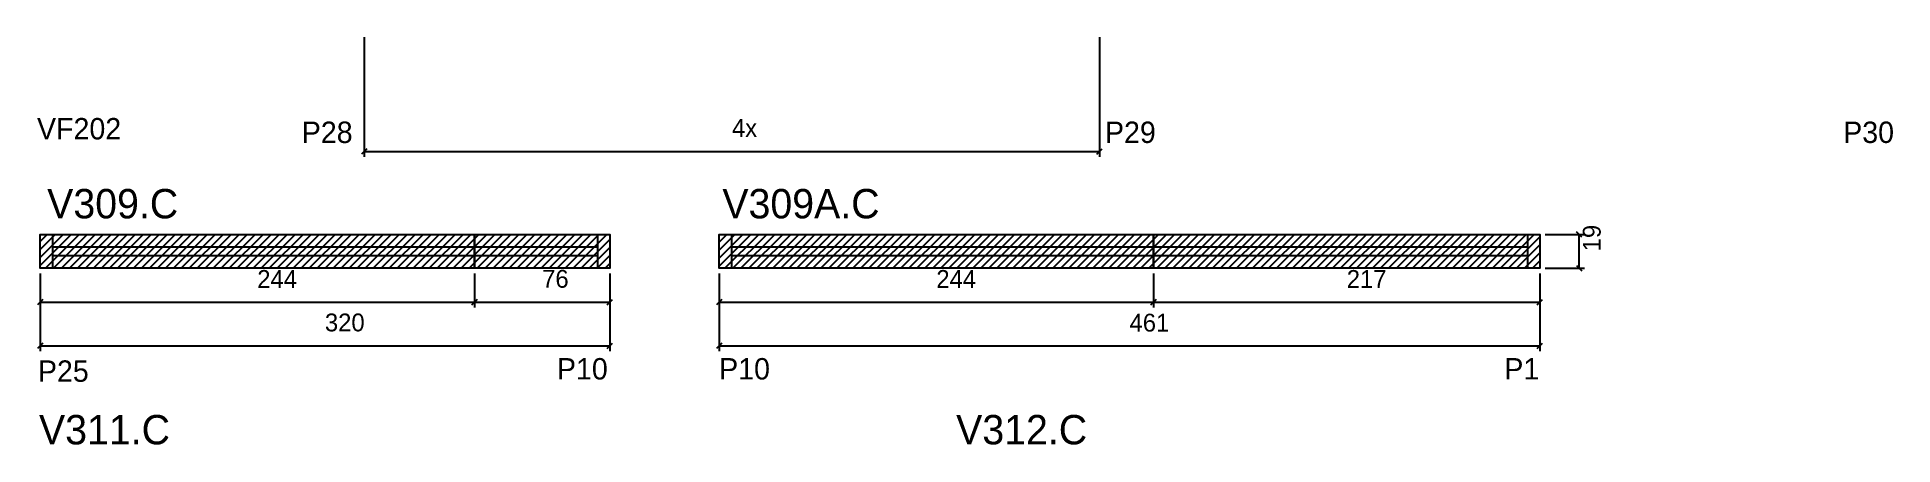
# Model space of a CAD drawing. Header units: metres. Extents: x 3459 to 4501, y 554 to 782.
import ezdxf

# ---------------------------------------------------------------- set-up
doc = ezdxf.new("R2010")
doc.units = ezdxf.units.M
for name, color, linetype in [('5', 7, 'Continuous'), ('COTA', 7, 'Continuous'), ('NOMENCLATURA', 7, 'Continuous'), ('Painéis', 7, 'Continuous'), ('REAPROVEITAMENTO', 7, 'Continuous'), ('SARR_2.2x7', 7, 'Continuous')]:
    doc.layers.add(name, color=color, linetype=linetype)

msp = doc.modelspace()

# ---------------------------------------------------------------- hatches: boundary and pattern name
at = {"layer": 'REAPROVEITAMENTO'}
h = msp.add_hatch(dxfattribs=at)
h.set_pattern_fill('ANSI31')
h.paths.add_polyline_path([(3780.6, 652.8), (3780.6, 671.8), (3460.6, 671.8), (3460.6, 652.8), (3780.6, 652.8)])
h = msp.add_hatch(dxfattribs=at)
h.set_pattern_fill('ANSI31')
h.paths.add_polyline_path([(4303, 652.8), (4303, 671.8), (3842, 671.8), (3842, 652.8), (4303, 652.8)])

# ---------------------------------------------------------------- linework, layer by layer
at = {"layer": 'COTA', "color": 4, "lineweight": 25}
for p, q in [((4306, 671.8), (4328.1, 671.8)), ((4325.1, 652.8), (4325.1, 671.8)), ((3460.6, 649.8), (3460.6, 630.8)), ((3460.6, 649.8), (3460.6, 606.2)), ((3704.6, 649.8), (3704.6, 630.8)), ((3704.6, 649.8), (3704.6, 630.8)), ((3780.6, 649.8), (3780.6, 630.8)), ((3780.6, 649.8), (3780.6, 606.2)), ((3842, 649.8), (3842, 630.8)), ((3842, 649.8), (3842, 606.2)), ((4086, 649.8), (4086, 630.8)), ((4086, 649.8), (4086, 630.8)), ((4303, 649.8), (4303, 630.8)), ((4303, 649.8), (4303, 606.2)), ((4306, 652.8), (4328.1, 652.8)), ((3460.6, 633.8), (3704.6, 633.8)), ((3704.6, 633.8), (3780.6, 633.8)), ((3842, 633.8), (4086, 633.8)), ((4086, 633.8), (4303, 633.8)), ((3460.6, 609.2), (3780.6, 609.2)), ((3842, 609.2), (4303, 609.2))]:
    msp.add_line(p, q, dxfattribs=at)
at = {"layer": 'COTA', "color": 0, "lineweight": 25}
for p, q in [((4326.6, 670.3), (4323.6, 673.3)), ((4323.6, 654.3), (4326.6, 651.3)), ((3462.1, 635.3), (3459.1, 632.3)), ((3703.1, 632.3), (3706.1, 635.3)), ((3706.1, 635.3), (3703.1, 632.3)), ((3779.1, 632.3), (3782.1, 635.3)), ((3843.5, 635.3), (3840.5, 632.3)), ((4084.5, 632.3), (4087.5, 635.3)), ((4087.5, 635.3), (4084.5, 632.3)), ((4301.5, 632.3), (4304.5, 635.3)), ((3462.1, 610.7), (3459.1, 607.7)), ((3779.1, 607.7), (3782.1, 610.7)), ((3843.5, 610.7), (3840.5, 607.7)), ((4301.5, 607.7), (4304.5, 610.7))]:
    msp.add_line(p, q, dxfattribs=at)
at = {"layer": 'Painéis', "color": 4, "lineweight": 25}
for p, q in [((3642.7, 782.5), (3642.7, 715.4)), ((4055.7, 782.5), (4055.7, 715.4)), ((3642.7, 718.4), (4055.7, 718.4))]:
    msp.add_line(p, q, dxfattribs=at)
at = {"layer": 'Painéis', "color": 0, "lineweight": 25}
for p, q in [((3644.2, 719.9), (3641.2, 716.9)), ((4054.2, 716.9), (4057.2, 719.9))]:
    msp.add_line(p, q, dxfattribs=at)
at = {"layer": 'Painéis', "color": 200, "lineweight": 25}
for points in [[(3704.6, 652.8), (3460.6, 652.8), (3460.6, 671.8), (3704.6, 671.8)], [(3704.6, 671.8), (3780.6, 671.8), (3780.6, 652.8), (3704.6, 652.8)], [(4086, 652.8), (3842, 652.8), (3842, 671.8), (4086, 671.8)], [(4086, 671.8), (4303, 671.8), (4303, 652.8), (4086, 652.8)]]:
    msp.add_lwpolyline(points, close=True, dxfattribs=at)
at = {"layer": 'SARR_2.2x7', "color": 40, "lineweight": 25}
for p, q in [((3467.6, 671.8), (3467.6, 652.8)), ((3773.6, 671.8), (3773.6, 652.8)), ((3849, 671.8), (3849, 652.8)), ((4296, 671.8), (4296, 652.8)), ((3467.6, 664.8), (3704.6, 664.8)), ((3704.6, 659.8), (3467.6, 659.8)), ((3704.6, 664.8), (3773.6, 664.8)), ((3773.6, 659.8), (3704.6, 659.8)), ((3849, 664.8), (4086, 664.8)), ((4086, 659.8), (3849, 659.8)), ((4086, 664.8), (4296, 664.8)), ((4296, 659.8), (4086, 659.8))]:
    msp.add_line(p, q, dxfattribs=at)

# ---------------------------------------------------------------- texts
at = {"layer": '5', "color": 5, "lineweight": 25}
for s, p in [('VF202', (3458.9, 725.1)), ('P28', (3607.6, 723.1)), ('P29', (4058.7, 723.1)), ('P30', (4473.3, 723.1)), ('P25', (3459.4, 589.1)), ('P10', (3750.9, 590.4)), ('P10', (3842, 590.4)), ('P1', (4283, 590.4))]:
    msp.add_text(s, height=12, rotation=360, dxfattribs=at).set_placement(p)
at = {"layer": 'COTA', "color": 240, "lineweight": 25}
msp.add_text('19', height=10, rotation=90, dxfattribs=at).set_placement((4337.1, 662.3))
for s, p in [('244', (3582.6, 641.8)), ('76', (3742.6, 641.9)), ('244', (3964, 641.8)), ('217', (4194.5, 641.8)), ('320', (3620.6, 617.4)), ('461', (4072.5, 617.3))]:
    msp.add_text(s, height=10, dxfattribs=at).set_placement(p)
at = {"layer": 'NOMENCLATURA', "color": 7, "lineweight": 25}
for s, p in [('V309.C', (3464.6, 680.8)), ('V309A.C', (3843.8, 680.8)), ('V311.C', (3460, 554)), ('V312.C', (3975.1, 554))]:
    msp.add_text(s, height=16.5, dxfattribs=at).set_placement(p)
at = {"layer": 'Painéis', "color": 240, "lineweight": 25}
msp.add_text('4x', height=10, dxfattribs=at).set_placement((3849.2, 726.5))

doc.saveas('drawing.dxf')
